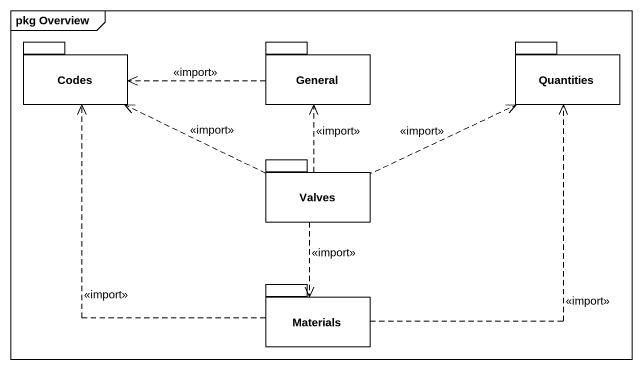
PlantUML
@startuml
mainframe pkg Overview
package Codes {
}
package General {
}
package Quantities {
}
package Valves {
}
package Materials {
}
General .left.> Codes : <<import>>
Valves .left.> Codes : <<import>>
Valves .up.> General : <<import>>
Valves .right.> Quantities : <<import>>
Valves ..> Materials : <<import>>
Materials .up.> Codes : <<import>>
Materials .up.> Quantities : <<import>>
@enduml
